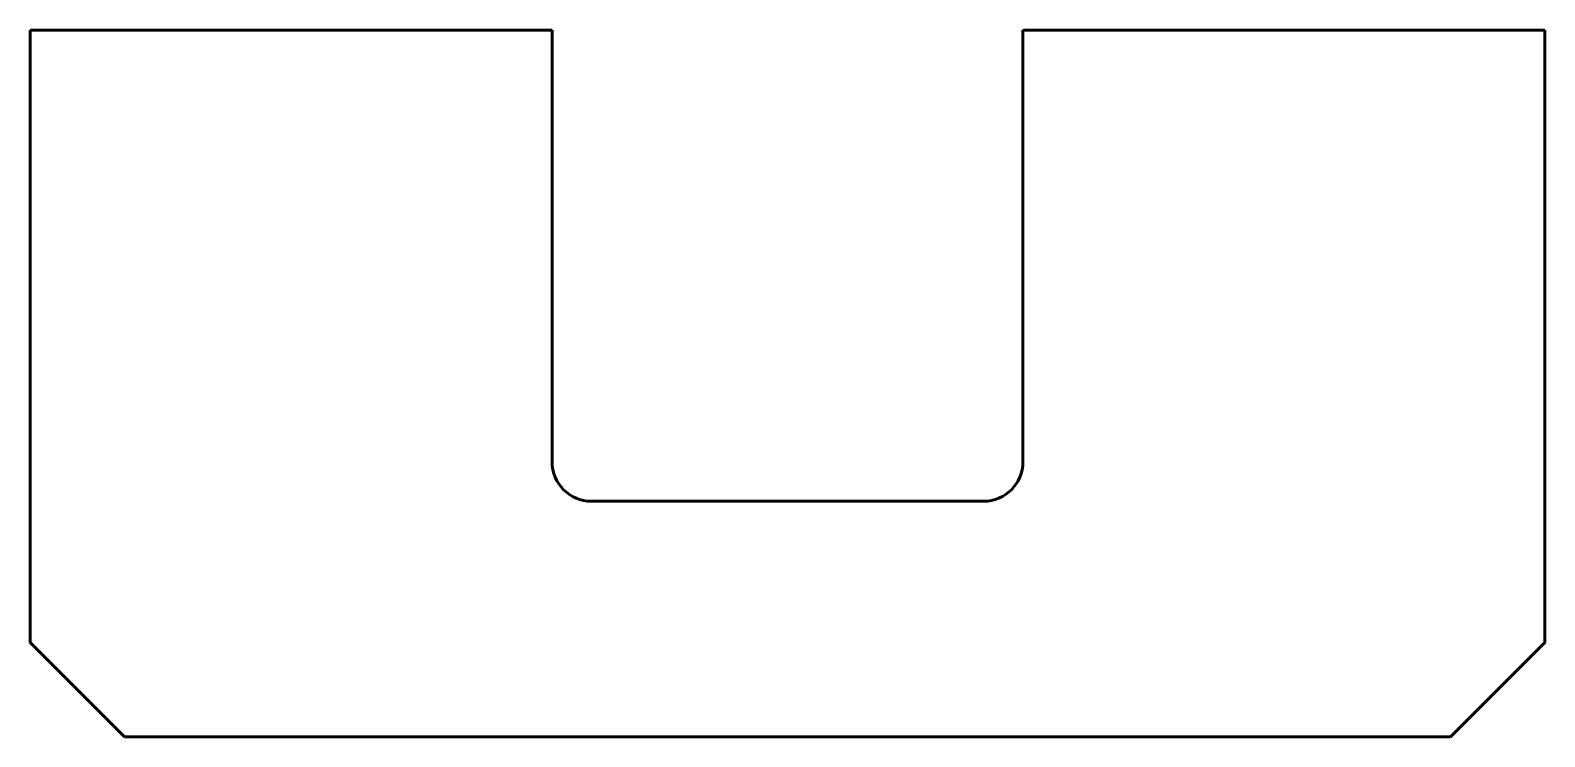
# Model space of a CAD drawing. Header units: millimetres. Extents: x -72 to 121, y -8 to 82.
import ezdxf

# ---------------------------------------------------------------- set-up
doc = ezdxf.new("R2010")
doc.units = ezdxf.units.MM
doc.linetypes.add('K5LT_BASIC', pattern=[0])

msp = doc.modelspace()

# ---------------------------------------------------------------- linework, layer by layer
at = {"color": 150, "linetype": 'K5LT_BASIC', "lineweight": 60}
for p, q in [((-72.5, 81.8), (-72.5, 3.8)), ((-72.5, 81.8), (-6, 81.8)), ((-6, 81.8), (-6, 26.8)), ((54, 26.8), (54, 81.8)), ((54, 81.8), (120.5, 81.8)), ((120.5, 3.8), (120.5, 81.8)), ((-1, 21.8), (49, 21.8)), ((-60.5, -8.2), (-72.5, 3.8)), ((108.5, -8.2), (120.5, 3.8)), ((-60.5, -8.2), (108.5, -8.2))]:
    msp.add_line(p, q, dxfattribs=at)
for centre, start, end in [((-1, 26.8), 180, 270), ((49, 26.8), 270, 0)]:
    msp.add_arc(centre, 5, start, end, dxfattribs=at)

doc.saveas('drawing.dxf')
